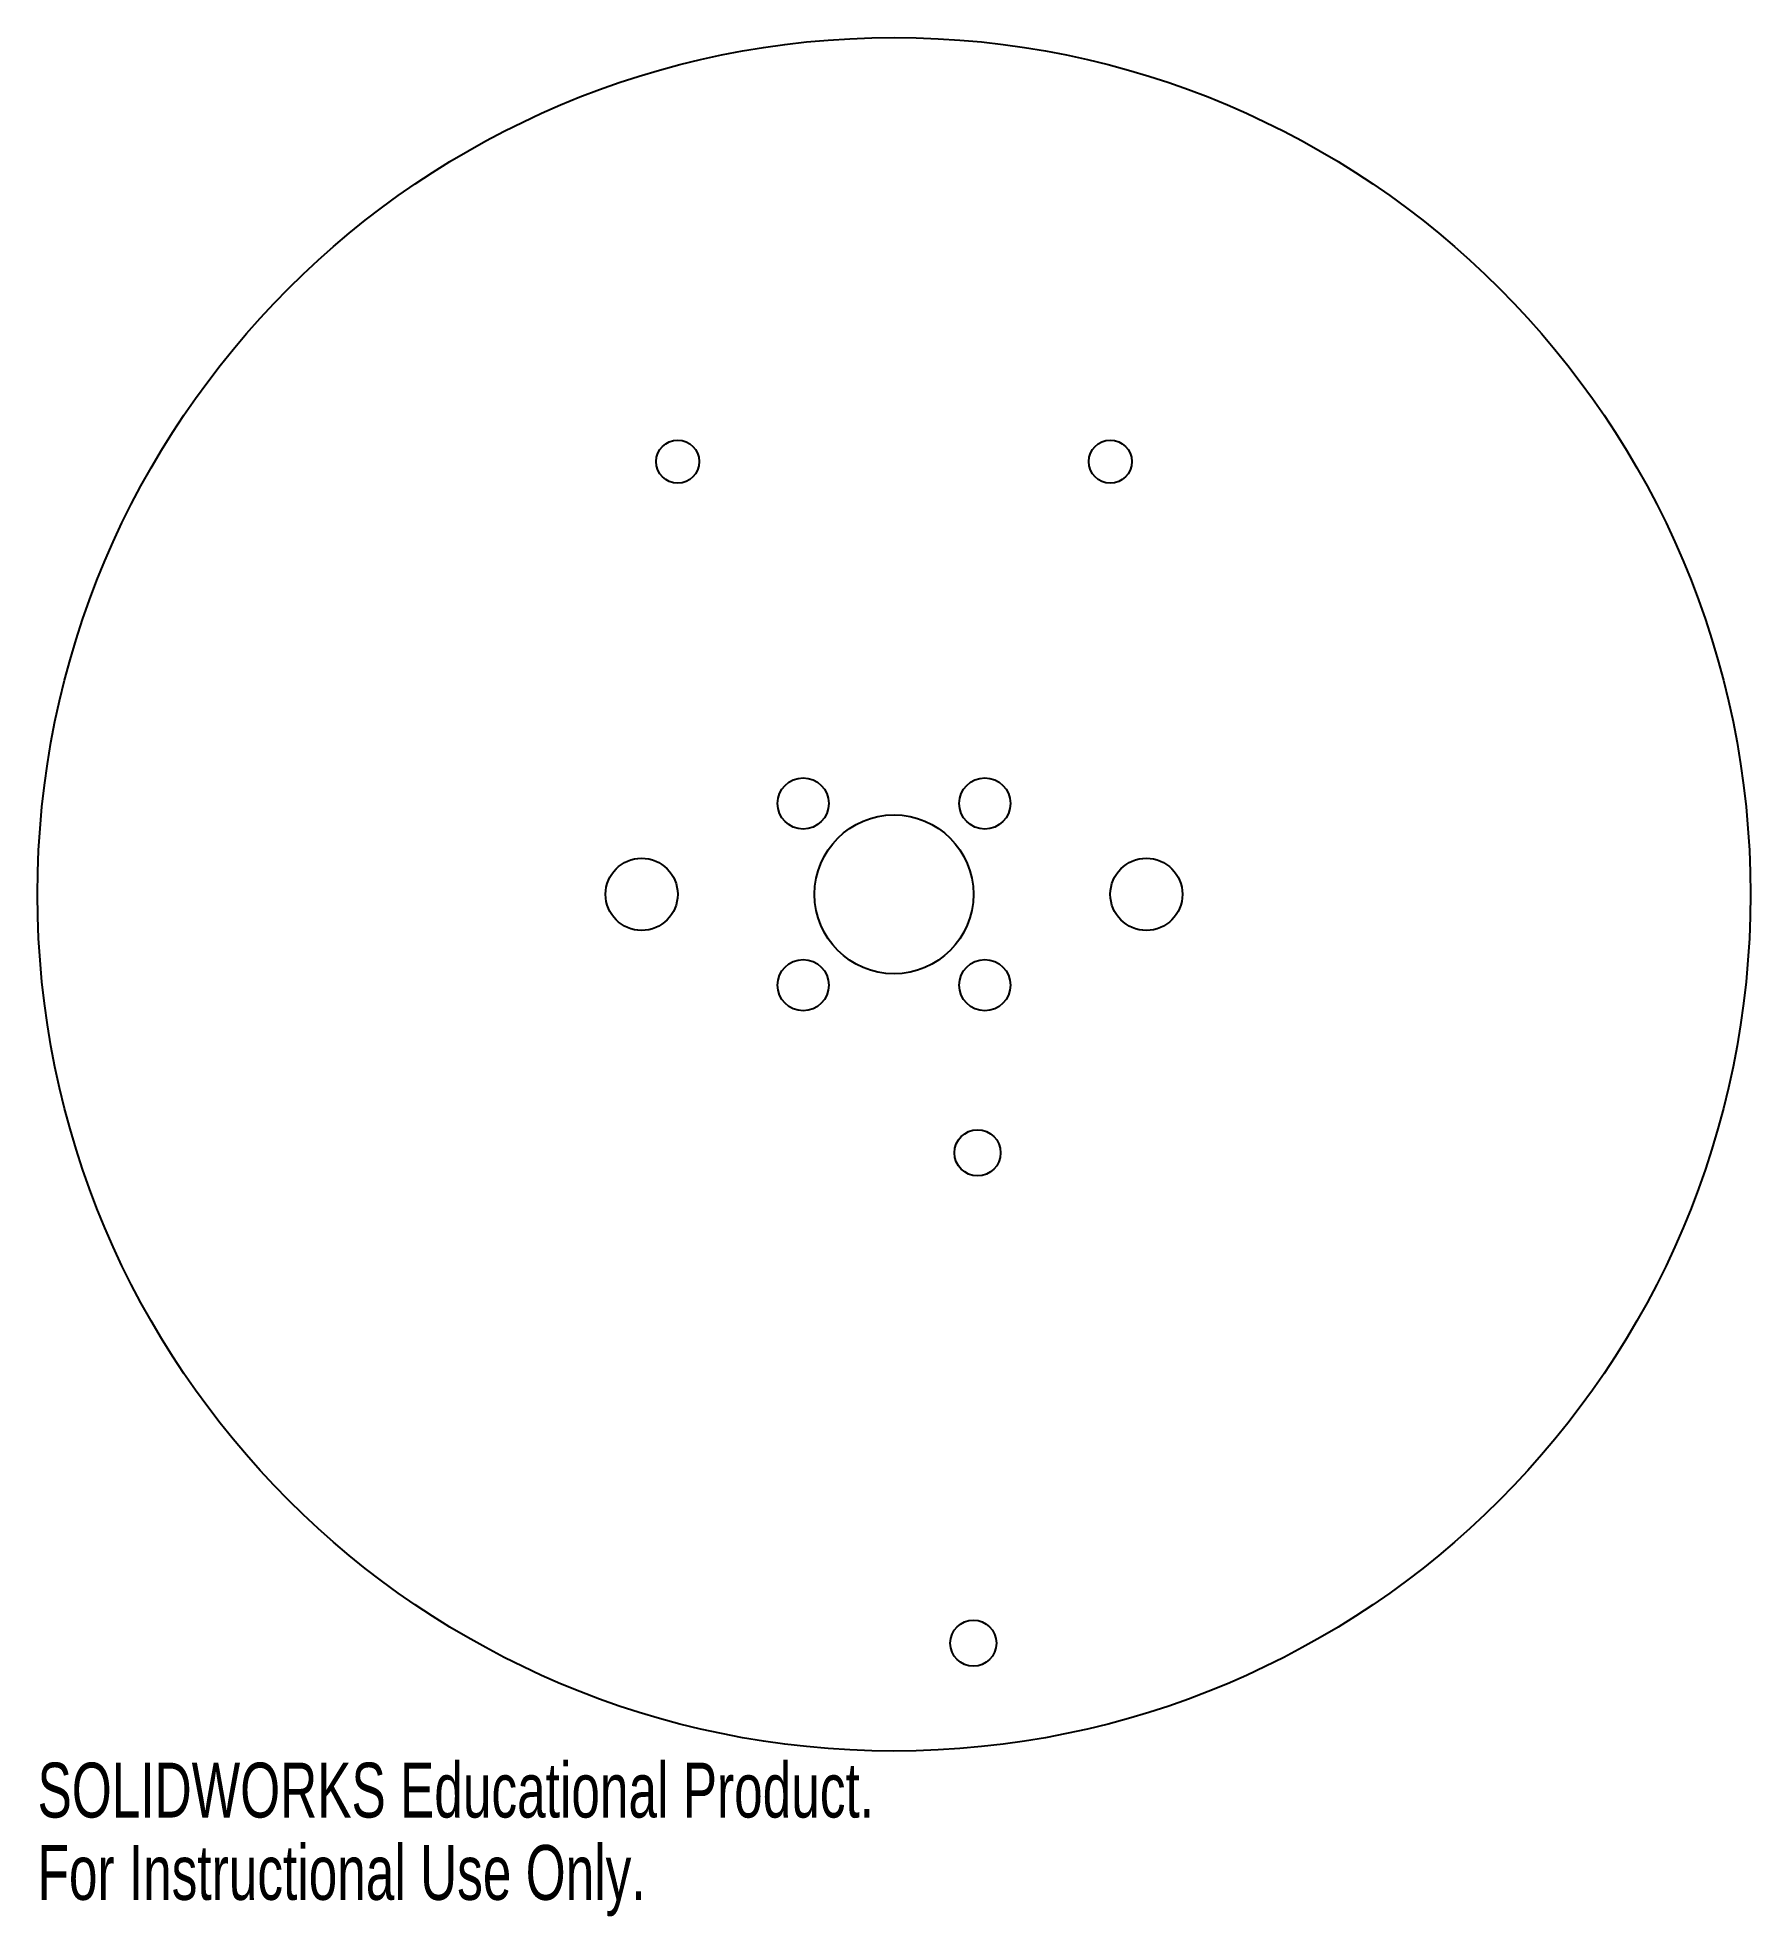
# Model space of a CAD drawing. Header units: millimetres. Extents: x -75 to 75, y -90 to 75.
import ezdxf

# ---------------------------------------------------------------- set-up
doc = ezdxf.new("R2010")
doc.units = ezdxf.units.MM
doc.styles.add('SLDTEXTSTYLE0', font='TXT', dxfattribs={"width": 0.7})

msp = doc.modelspace()

# ---------------------------------------------------------------- linework, layer by layer
at = {"color": 7, "linetype": 'Continuous', "lineweight": 25}
for centre, radius in [((0, 0), 75.44), ((-19.05, 38.1), 1.9), ((19.05, 38.1), 1.9), ((-8, 8), 2.25), ((8, 8), 2.25), ((0, 0), 7), ((-22.23, 0), 3.18), ((22.23, 0), 3.18), ((-8, -8), 2.25), ((8, -8), 2.25), ((7.36, -22.76), 2.03), ((6.99, -65.94), 2.03)]:
    msp.add_circle(centre, radius, dxfattribs=at)

# ---------------------------------------------------------------- texts
at = {"color": 7, "linetype": 'Continuous', "char_height": 4.8336, "attachment_point": 1, "style": 'SLDTEXTSTYLE0'}
for s, insert in [('SOLIDWORKS Educational Product.', (-75.44, -76.46)), ('For Instructional Use Only.', (-75.44, -83.71))]:
    msp.add_mtext(s, dxfattribs=dict(at, insert=insert))

doc.saveas('drawing.dxf')
